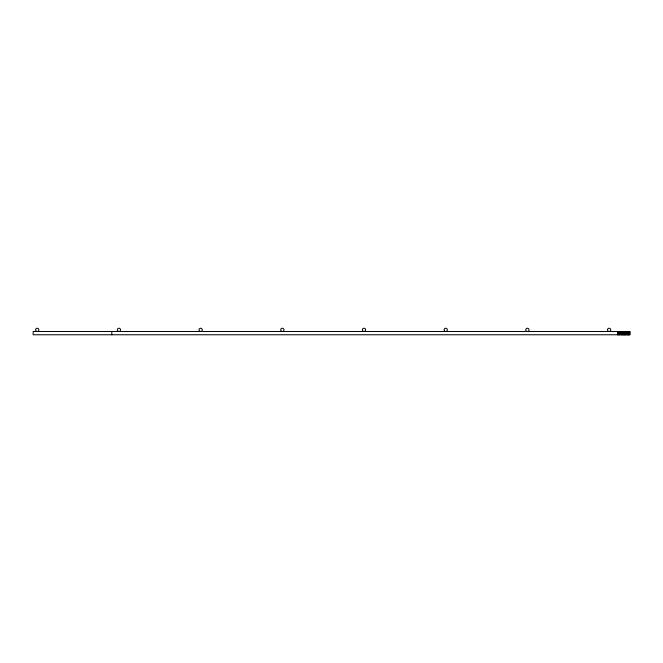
<?xml version="1.0" encoding="UTF-8"?>
<svg xmlns="http://www.w3.org/2000/svg" width="663" height="663" viewBox="0 0 663 663"><rect width="100%" height="100%" fill="white"/><g stroke="black" fill="none" stroke-linecap="round" stroke-linejoin="round"><path stroke-width="0.99" d="M626.162 333.133C626.195 328.26 626.154 338.014 626.187 333.133M610.093 331.5L629.842 331.5L629.842 334.765L33.15 334.765L33.15 331.5L37.236 331.5M38.272 331.5L117.898 331.5M119.962 331.5L199.588 331.5M201.66 331.5L281.286 331.5M282.322 331.5L445.71 331.5M446.746 331.5L526.372 331.5M528.444 331.5L608.07 331.5M629.842 331.5L629.842 334.765M620.692 333.133C620.667 328.26 620.701 338.014 620.676 333.133M111.79 331.5L111.79 334.765M617.618 332.71C617.634 339.539 617.651 327.812 617.618 332.71M618.231 332.71C618.247 339.539 618.256 327.812 618.231 332.71M618.844 332.71L618.852 334.765L618.852 331.5L618.844 332.71M619.449 332.71C619.466 339.539 619.482 327.812 619.449 332.71M620.062 332.71C620.071 339.539 620.087 327.812 620.062 332.71M621.281 332.71C621.297 339.539 621.314 327.812 621.281 332.71M621.894 332.71C621.902 339.539 621.919 327.812 621.894 332.71M622.499 332.71C622.516 339.539 622.532 327.812 622.499 332.71M623.112 332.71L623.129 334.765L623.129 331.5L623.112 332.71M623.726 332.71C623.734 339.655 623.75 327.994 623.726 332.71M624.331 332.71C624.347 339.539 624.364 327.812 624.331 332.71M624.944 332.71C624.952 339.655 624.969 327.994 624.944 332.71M625.557 332.71C625.565 339.539 625.582 327.812 625.557 332.71M626.775 332.71C626.784 339.539 626.8 327.812 626.775 332.71M627.389 332.71C627.397 339.539 627.413 327.812 627.389 332.71M627.994 332.71C628.01 339.655 628.018 327.994 627.994 332.71M628.607 332.71C628.615 339.539 628.632 327.812 628.607 332.71M629.212 332.71C629.228 339.539 629.245 327.812 629.212 332.71M118.113 331.285A1.633 1.633 0 0 0 120.567 329.867A1.633 1.633 0 0 0 118.113 328.45A1.633 1.633 0 0 0 118.113 331.285M199.812 331.285A1.633 1.633 0 0 0 202.256 329.867A1.633 1.633 0 0 0 199.812 328.45A1.633 1.633 0 0 0 199.812 331.285M281.502 331.285A1.633 1.633 0 0 0 283.955 329.867A1.633 1.633 0 0 0 281.502 328.45A1.633 1.633 0 0 0 281.502 331.285M363.2 331.285A1.633 1.633 0 0 0 365.653 329.867A1.633 1.633 0 0 0 363.2 328.45A1.633 1.633 0 0 0 363.2 331.285M444.558 331.019A1.633 1.633 0 0 0 447.293 330.29A1.633 1.633 0 0 0 445.287 328.284A1.633 1.633 0 0 0 444.558 331.019M526.588 331.285A1.633 1.633 0 0 0 529.041 329.867A1.633 1.633 0 0 0 526.588 328.45A1.633 1.633 0 0 0 526.588 331.285M36.415 331.285A1.633 1.633 0 0 0 38.868 329.867A1.633 1.633 0 0 0 36.415 328.45A1.633 1.633 0 0 0 36.415 331.285M608.286 331.285A1.633 1.633 0 0 0 610.739 329.867A1.633 1.633 0 0 0 608.286 328.45A1.633 1.633 0 0 0 608.286 331.285"/></g></svg>
